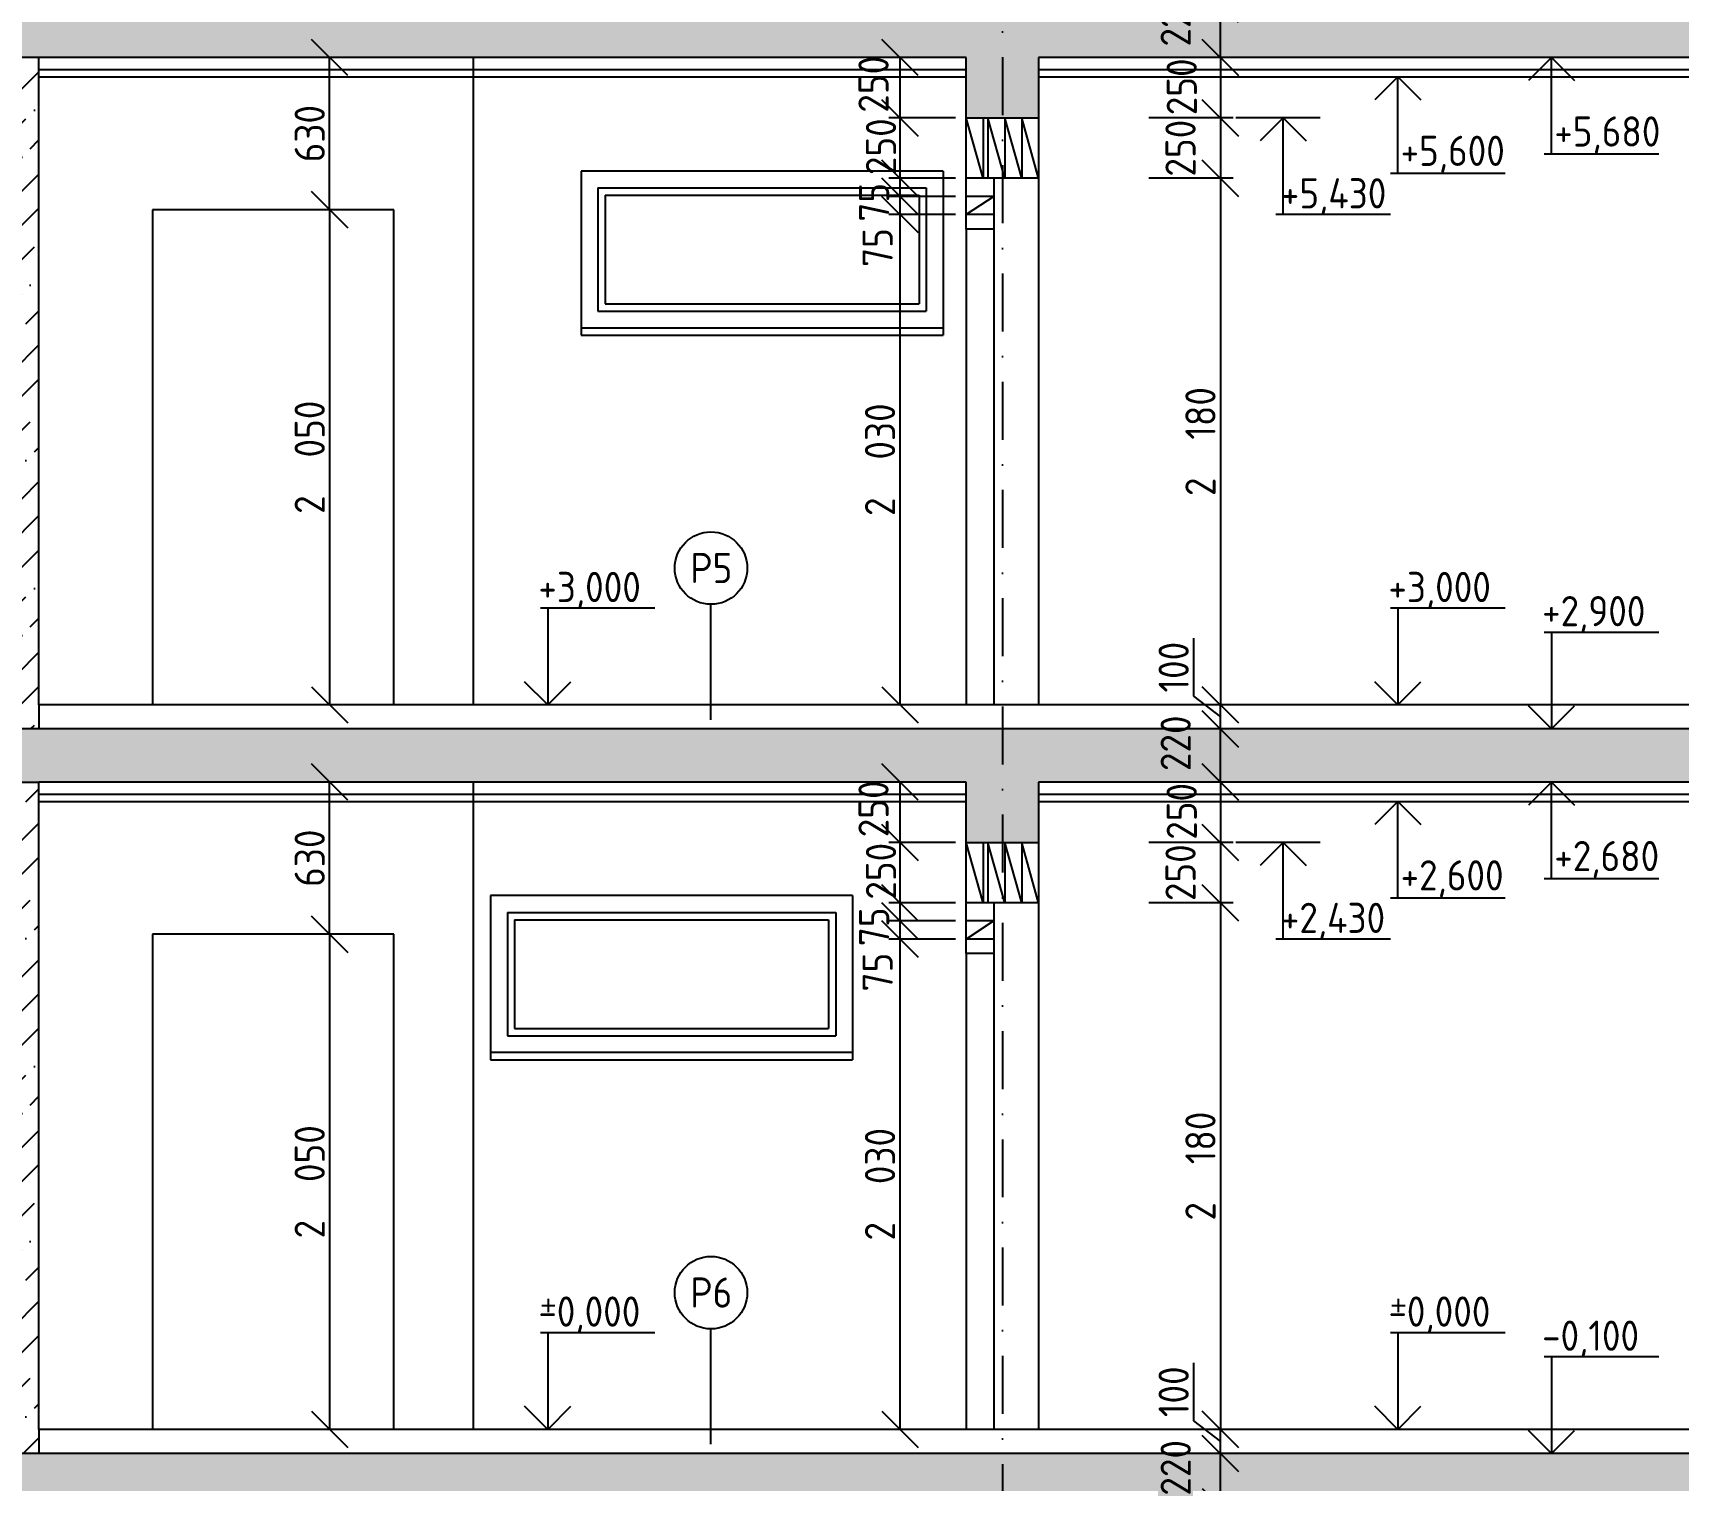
# Model space of a CAD drawing. Extents: x 3792242 to 5145247, y -1546315 to -1031918.
# Drawn here: x 3991557 to 3998371, y -1502340 to -1496348 of the extents above; entities that cross this region are included whole.
import ezdxf

# ---------------------------------------------------------------- set-up
doc = ezdxf.new("R2010")
doc.units = 0
doc.header["$MEASUREMENT"] = 0
doc.linetypes.add('BODKOCIARKOVANA_3', pattern=[5.6, 3, -1.3, 0, -1.3])
doc.layers.get('0').update_dxf_attribs({"linetype": 'CONTINUOUS'})
doc.layers.get('Defpoints').update_dxf_attribs({"color": 61, "linetype": 'CONTINUOUS'})
for name, color, linetype in [('DVERE', 45, 'CONTINUOUS'), ('KÓTY', 4, 'CONTINUOUS'), ('MÚRY', 1, 'CONTINUOUS'), ('OKNÁ', 143, 'CONTINUOUS'), ('osi', 253, 'CONTINUOUS'), ('POZEMOK', 7, 'CONTINUOUS'), ('TENKÁ', 7, 'CONTINUOUS'), ('šrafy-múry', 8, 'CONTINUOUS')]:
    doc.layers.add(name, color=color, linetype=linetype)
doc.styles.add('STYLE1', font='isocp.shx')
doc.dimstyles.new('STANDARD-50', dxfattribs={"dimtxt": 125, "dimasz": 150, "dimexe": 10, "dimexo": 200, "dimgap": 20, "dimtad": 1, "dimdsep": 46, "dimlunit": 6, "dimtxsty": 'STYLE1', "dimblk1": 'OBLIQUE', "dimblk2": 'OBLIQUE', "dimsah": 1, "dimcen": 2.5, "dimse1": 1, "dimse2": 1, "dimadec": 0, "dimazin": 0, "dimtfac": 1, "dimtmove": 1, "dimatfit": 3, "dimldrblk": 'OBLIQUE', "dimfxl": 1, "dimtolj": 1, "dimtzin": 0, "dimarcsym": 0})
pattern_1 = [(45, (139723.04, 33513.66), (53.0330086, 194.4543648), [250, -50, 0, -50])]
pattern_2 = [(45, (139723.04, 33563.66), (53.0330086, 194.4543648), [250, -50, 0, -50])]

# ---------------------------------------------------------------- blocks, each defined once
blk = doc.blocks.new('_OBLIQUE')
at = {"color": 0, "linetype": 'ByBlock'}
blk.add_line((-0.5, -0.5), (0.5, 0.5), dxfattribs=at)
blk = doc.blocks.new('*D39849')
at = {"layer": 'Defpoints', "color": 0}
for p in [(3996475, -1502230.1), (3996475, -1502230.1), (3996475, -1502450.1)]:
    blk.add_point(p, dxfattribs=at)
at = {"layer": 'KÓTY', "color": 0, "lineweight": -2, "ltscale": 0.25}
blk.add_line((3996475, -1502450.1), (3996475, -1502230.1), dxfattribs=at)
at = {"layer": 'KÓTY', "color": 0, "linetype": 'ByBlock', "lineweight": -2, "xscale": 150, "yscale": 150, "zscale": 150}
for p, rotation in [((3996475, -1502230.1), 90), ((3996475, -1502450.1), 270)]:
    blk.add_blockref('_OBLIQUE', p, dxfattribs=dict(at, rotation=rotation))
at = {"layer": 'KÓTY', "color": 0, "insert": (3996290, -1502289.4), "char_height": 125, "attachment_point": 5, "rotation": 90, "style": 'STYLE1'}
blk.add_mtext('\\A1;220', dxfattribs=at)
blk = doc.blocks.new('*D39850')
at = {"layer": 'Defpoints', "color": 0}
for p in [(3996475, -1502130.1), (3996475, -1502130.1), (3996475, -1502230.1)]:
    blk.add_point(p, dxfattribs=at)
at = {"layer": 'KÓTY', "color": 0, "lineweight": -2, "ltscale": 0.25}
for p, q in [((3996364, -1501854.2), (3996364, -1502094.3)), ((3996364, -1502094.3), (3996475, -1502180.1)), ((3996475, -1502230.1), (3996475, -1502130.1))]:
    blk.add_line(p, q, dxfattribs=at)
at = {"layer": 'KÓTY', "color": 0, "linetype": 'ByBlock', "lineweight": -2, "xscale": 150, "yscale": 150, "zscale": 150}
for p, rotation in [((3996475, -1502130.1), 90), ((3996475, -1502230.1), 270)]:
    blk.add_blockref('_OBLIQUE', p, dxfattribs=dict(at, rotation=rotation))
at = {"layer": 'KÓTY', "color": 0, "insert": (3996281.5, -1501974.3), "char_height": 125, "attachment_point": 5, "rotation": 90, "style": 'STYLE1'}
blk.add_mtext('\\A1;100', dxfattribs=at)
blk = doc.blocks.new('*D39853')
at = {"layer": 'Defpoints', "color": 0}
for p in [(3995722, -1499700.1), (3995722, -1499950.1), (3996475, -1499950.1)]:
    blk.add_point(p, dxfattribs=at)
at = {"layer": 'KÓTY', "color": 0, "lineweight": -2, "ltscale": 0.25}
blk.add_line((3996475, -1499700.1), (3996475, -1499950.1), dxfattribs=at)
at = {"layer": 'KÓTY', "color": 0, "linetype": 'ByBlock', "lineweight": -2, "xscale": 150, "yscale": 150, "zscale": 150}
for p, rotation in [((3996475, -1499700.1), 90), ((3996475, -1499950.1), 270)]:
    blk.add_blockref('_OBLIQUE', p, dxfattribs=dict(at, rotation=rotation))
at = {"layer": 'KÓTY', "color": 0, "insert": (3996310, -1499825.3), "char_height": 125, "attachment_point": 5, "rotation": 90, "style": 'STYLE1'}
blk.add_mtext('\\A1;250', dxfattribs=at)
blk = doc.blocks.new('*D39854')
at = {"layer": 'Defpoints', "color": 0}
for p in [(3995722, -1499450.1), (3995722, -1499700.1), (3996475, -1499700.1)]:
    blk.add_point(p, dxfattribs=at)
at = {"layer": 'KÓTY', "color": 0, "lineweight": -2, "ltscale": 0.25}
blk.add_line((3996475, -1499450.1), (3996475, -1499700.1), dxfattribs=at)
at = {"layer": 'KÓTY', "color": 0, "linetype": 'ByBlock', "lineweight": -2, "xscale": 150, "yscale": 150, "zscale": 150}
for p, rotation in [((3996475, -1499450.1), 90), ((3996475, -1499700.1), 270)]:
    blk.add_blockref('_OBLIQUE', p, dxfattribs=dict(at, rotation=rotation))
at = {"layer": 'KÓTY', "color": 0, "insert": (3996315, -1499571.3), "char_height": 125, "attachment_point": 5, "rotation": 90, "style": 'STYLE1'}
blk.add_mtext('\\A1;250', dxfattribs=at)
blk = doc.blocks.new('*D39855')
at = {"layer": 'Defpoints', "color": 0}
for p in [(3996475, -1499230.1), (3996475, -1499230.1), (3996475, -1499450.1)]:
    blk.add_point(p, dxfattribs=at)
at = {"layer": 'KÓTY', "color": 0, "lineweight": -2, "ltscale": 0.25}
blk.add_line((3996475, -1499450.1), (3996475, -1499230.1), dxfattribs=at)
at = {"layer": 'KÓTY', "color": 0, "linetype": 'ByBlock', "lineweight": -2, "xscale": 150, "yscale": 150, "zscale": 150}
for p, rotation in [((3996475, -1499230.1), 90), ((3996475, -1499450.1), 270)]:
    blk.add_blockref('_OBLIQUE', p, dxfattribs=dict(at, rotation=rotation))
at = {"layer": 'KÓTY', "color": 0, "insert": (3996290, -1499289.4), "char_height": 125, "attachment_point": 5, "rotation": 90, "style": 'STYLE1'}
blk.add_mtext('\\A1;220', dxfattribs=at)
blk = doc.blocks.new('*D39856')
at = {"layer": 'Defpoints', "color": 0}
for p in [(3996475, -1499130.1), (3996475, -1499130.1), (3996475, -1499230.1)]:
    blk.add_point(p, dxfattribs=at)
at = {"layer": 'KÓTY', "color": 0, "lineweight": -2, "ltscale": 0.25}
for p, q in [((3996364, -1498854.2), (3996364, -1499094.3)), ((3996364, -1499094.3), (3996475, -1499180.1)), ((3996475, -1499230.1), (3996475, -1499130.1))]:
    blk.add_line(p, q, dxfattribs=at)
at = {"layer": 'KÓTY', "color": 0, "linetype": 'ByBlock', "lineweight": -2, "xscale": 150, "yscale": 150, "zscale": 150}
for p, rotation in [((3996475, -1499130.1), 90), ((3996475, -1499230.1), 270)]:
    blk.add_blockref('_OBLIQUE', p, dxfattribs=dict(at, rotation=rotation))
at = {"layer": 'KÓTY', "color": 0, "insert": (3996281.5, -1498974.3), "char_height": 125, "attachment_point": 5, "rotation": 90, "style": 'STYLE1'}
blk.add_mtext('\\A1;100', dxfattribs=at)
blk = doc.blocks.new('*D39859')
at = {"layer": 'Defpoints', "color": 0}
for p in [(3995722, -1496700.1), (3995722, -1496950.1), (3996475, -1496950.1)]:
    blk.add_point(p, dxfattribs=at)
at = {"layer": 'KÓTY', "color": 0, "lineweight": -2, "ltscale": 0.25}
blk.add_line((3996475, -1496700.1), (3996475, -1496950.1), dxfattribs=at)
at = {"layer": 'KÓTY', "color": 0, "linetype": 'ByBlock', "lineweight": -2, "xscale": 150, "yscale": 150, "zscale": 150}
for p, rotation in [((3996475, -1496700.1), 90), ((3996475, -1496950.1), 270)]:
    blk.add_blockref('_OBLIQUE', p, dxfattribs=dict(at, rotation=rotation))
at = {"layer": 'KÓTY', "color": 0, "insert": (3996310, -1496825.3), "char_height": 125, "attachment_point": 5, "rotation": 90, "style": 'STYLE1'}
blk.add_mtext('\\A1;250', dxfattribs=at)
blk = doc.blocks.new('*D39860')
at = {"layer": 'Defpoints', "color": 0}
for p in [(3995722, -1496450.1), (3995722, -1496700.1), (3996475, -1496700.1)]:
    blk.add_point(p, dxfattribs=at)
at = {"layer": 'KÓTY', "color": 0, "lineweight": -2, "ltscale": 0.25}
blk.add_line((3996475, -1496450.1), (3996475, -1496700.1), dxfattribs=at)
at = {"layer": 'KÓTY', "color": 0, "linetype": 'ByBlock', "lineweight": -2, "xscale": 150, "yscale": 150, "zscale": 150}
for p, rotation in [((3996475, -1496450.1), 90), ((3996475, -1496700.1), 270)]:
    blk.add_blockref('_OBLIQUE', p, dxfattribs=dict(at, rotation=rotation))
at = {"layer": 'KÓTY', "color": 0, "insert": (3996315, -1496571.3), "char_height": 125, "attachment_point": 5, "rotation": 90, "style": 'STYLE1'}
blk.add_mtext('\\A1;250', dxfattribs=at)
blk = doc.blocks.new('*D39861')
at = {"layer": 'Defpoints', "color": 0}
for p in [(3996475, -1496230.1), (3996475, -1496230.1), (3996475, -1496450.1)]:
    blk.add_point(p, dxfattribs=at)
at = {"layer": 'KÓTY', "color": 0, "lineweight": -2, "ltscale": 0.25}
blk.add_line((3996475, -1496450.1), (3996475, -1496230.1), dxfattribs=at)
at = {"layer": 'KÓTY', "color": 0, "linetype": 'ByBlock', "lineweight": -2, "xscale": 150, "yscale": 150, "zscale": 150}
for p, rotation in [((3996475, -1496230.1), 90), ((3996475, -1496450.1), 270)]:
    blk.add_blockref('_OBLIQUE', p, dxfattribs=dict(at, rotation=rotation))
at = {"layer": 'KÓTY', "color": 0, "insert": (3996290, -1496289.4), "char_height": 125, "attachment_point": 5, "rotation": 90, "style": 'STYLE1'}
blk.add_mtext('\\A1;220', dxfattribs=at)
blk = doc.blocks.new('*D45335')
at = {"layer": 'Defpoints', "color": 0}
for p in [(3995722, -1496950.1), (3995722, -1499130.1), (3996475, -1499130.1)]:
    blk.add_point(p, dxfattribs=at)
at = {"layer": 'KÓTY', "color": 0, "lineweight": -2, "ltscale": 0.25}
blk.add_line((3996475, -1496950.1), (3996475, -1499130.1), dxfattribs=at)
at = {"layer": 'KÓTY', "color": 0, "linetype": 'ByBlock', "lineweight": -2, "xscale": 150, "yscale": 150, "zscale": 150}
for p, rotation in [((3996475, -1496950.1), 90), ((3996475, -1499130.1), 270)]:
    blk.add_blockref('_OBLIQUE', p, dxfattribs=dict(at, rotation=rotation))
at = {"layer": 'KÓTY', "color": 0, "insert": (3996392.5, -1498040.1), "char_height": 125, "attachment_point": 5, "rotation": 90, "style": 'STYLE1'}
blk.add_mtext('\\A1;2ﾠ180', dxfattribs=at)
blk = doc.blocks.new('*D45336')
at = {"layer": 'Defpoints', "color": 0}
for p in [(3995722, -1499950.1), (3995722, -1502130.1), (3996475, -1502130.1)]:
    blk.add_point(p, dxfattribs=at)
at = {"layer": 'KÓTY', "color": 0, "lineweight": -2, "ltscale": 0.25}
blk.add_line((3996475, -1499950.1), (3996475, -1502130.1), dxfattribs=at)
at = {"layer": 'KÓTY', "color": 0, "linetype": 'ByBlock', "lineweight": -2, "xscale": 150, "yscale": 150, "zscale": 150}
for p, rotation in [((3996475, -1499950.1), 90), ((3996475, -1502130.1), 270)]:
    blk.add_blockref('_OBLIQUE', p, dxfattribs=dict(at, rotation=rotation))
at = {"layer": 'KÓTY', "color": 0, "insert": (3996392.5, -1501040.1), "char_height": 125, "attachment_point": 5, "rotation": 90, "style": 'STYLE1'}
blk.add_mtext('\\A1;2ﾠ180', dxfattribs=at)
blk = doc.blocks.new('*D49796')
at = {"layer": 'Defpoints', "color": 0}
for p in [(3993052, -1497080.1), (3992786, -1499130.1), (3993052, -1499130.1)]:
    blk.add_point(p, dxfattribs=at)
at = {"layer": 'KÓTY', "color": 0, "lineweight": -2, "ltscale": 0.25}
blk.add_line((3992786, -1497080.1), (3992786, -1499130.1), dxfattribs=at)
at = {"layer": 'KÓTY', "color": 0, "linetype": 'ByBlock', "lineweight": -2, "xscale": 150, "yscale": 150, "zscale": 150}
for p, rotation in [((3992786, -1497080.1), 90), ((3992786, -1499130.1), 270)]:
    blk.add_blockref('_OBLIQUE', p, dxfattribs=dict(at, rotation=rotation))
at = {"layer": 'KÓTY', "color": 0, "insert": (3992703.5, -1498105.1), "char_height": 125, "attachment_point": 5, "rotation": 90, "style": 'STYLE1'}
blk.add_mtext('\\A1;2ﾠ050', dxfattribs=at)
blk = doc.blocks.new('*D49797')
at = {"layer": 'Defpoints', "color": 0}
for p in [(3993052, -1500080.1), (3992786, -1502130.1), (3993052, -1502130.1)]:
    blk.add_point(p, dxfattribs=at)
at = {"layer": 'KÓTY', "color": 0, "lineweight": -2, "ltscale": 0.25}
blk.add_line((3992786, -1500080.1), (3992786, -1502130.1), dxfattribs=at)
at = {"layer": 'KÓTY', "color": 0, "linetype": 'ByBlock', "lineweight": -2, "xscale": 150, "yscale": 150, "zscale": 150}
for p, rotation in [((3992786, -1500080.1), 90), ((3992786, -1502130.1), 270)]:
    blk.add_blockref('_OBLIQUE', p, dxfattribs=dict(at, rotation=rotation))
at = {"layer": 'KÓTY', "color": 0, "insert": (3992703.5, -1501105.1), "char_height": 125, "attachment_point": 5, "rotation": 90, "style": 'STYLE1'}
blk.add_mtext('\\A1;2ﾠ050', dxfattribs=at)
blk = doc.blocks.new('*D49800')
at = {"layer": 'Defpoints', "color": 0}
for p in [(3992786, -1499450.1), (3993052, -1499450.1), (3993052, -1500080.1)]:
    blk.add_point(p, dxfattribs=at)
at = {"layer": 'KÓTY', "color": 0, "lineweight": -2, "ltscale": 0.25}
blk.add_line((3992786, -1500080.1), (3992786, -1499450.1), dxfattribs=at)
at = {"layer": 'KÓTY', "color": 0, "linetype": 'ByBlock', "lineweight": -2, "xscale": 150, "yscale": 150, "zscale": 150}
for p, rotation in [((3992786, -1499450.1), 90), ((3992786, -1500080.1), 270)]:
    blk.add_blockref('_OBLIQUE', p, dxfattribs=dict(at, rotation=rotation))
at = {"layer": 'KÓTY', "color": 0, "insert": (3992703.5, -1499765.1), "char_height": 125, "attachment_point": 5, "rotation": 90, "style": 'STYLE1'}
blk.add_mtext('\\A1;630', dxfattribs=at)
blk = doc.blocks.new('*D49802')
at = {"layer": 'Defpoints', "color": 0}
for p in [(3992786, -1496450.1), (3993052, -1496450.1), (3993052, -1497080.1)]:
    blk.add_point(p, dxfattribs=at)
at = {"layer": 'KÓTY', "color": 0, "lineweight": -2, "ltscale": 0.25}
blk.add_line((3992786, -1497080.1), (3992786, -1496450.1), dxfattribs=at)
at = {"layer": 'KÓTY', "color": 0, "linetype": 'ByBlock', "lineweight": -2, "xscale": 150, "yscale": 150, "zscale": 150}
for p, rotation in [((3992786, -1496450.1), 90), ((3992786, -1497080.1), 270)]:
    blk.add_blockref('_OBLIQUE', p, dxfattribs=dict(at, rotation=rotation))
at = {"layer": 'KÓTY', "color": 0, "insert": (3992703.5, -1496765.1), "char_height": 125, "attachment_point": 5, "rotation": 90, "style": 'STYLE1'}
blk.add_mtext('\\A1;630', dxfattribs=at)
blk = doc.blocks.new('*D49811')
at = {"layer": 'Defpoints', "color": 0}
for p in [(3995422, -1500100.1), (3995148, -1502130.1), (3995422, -1502130.1)]:
    blk.add_point(p, dxfattribs=at)
at = {"layer": 'KÓTY', "color": 0, "lineweight": -2, "ltscale": 0.25}
blk.add_line((3995148, -1500100.1), (3995148, -1502130.1), dxfattribs=at)
at = {"layer": 'KÓTY', "color": 0, "linetype": 'ByBlock', "lineweight": -2, "xscale": 150, "yscale": 150, "zscale": 150}
for p, rotation in [((3995148, -1500100.1), 90), ((3995148, -1502130.1), 270)]:
    blk.add_blockref('_OBLIQUE', p, dxfattribs=dict(at, rotation=rotation))
at = {"layer": 'KÓTY', "color": 0, "insert": (3995065.5, -1501115.1), "char_height": 125, "attachment_point": 5, "rotation": 90, "style": 'STYLE1'}
blk.add_mtext('\\A1;2ﾠ030', dxfattribs=at)
blk = doc.blocks.new('*D49812')
at = {"layer": 'Defpoints', "color": 0}
for p in [(3995422, -1500025.1), (3995148, -1500100.1), (3995422, -1500100.1)]:
    blk.add_point(p, dxfattribs=at)
at = {"layer": 'KÓTY', "color": 0, "lineweight": -2, "ltscale": 0.25}
blk.add_line((3995148, -1500025.1), (3995148, -1500100.1), dxfattribs=at)
at = {"layer": 'KÓTY', "color": 0, "linetype": 'ByBlock', "lineweight": -2, "xscale": 150, "yscale": 150, "zscale": 150}
for p, rotation in [((3995148, -1500025.1), 90), ((3995148, -1500100.1), 270)]:
    blk.add_blockref('_OBLIQUE', p, dxfattribs=dict(at, rotation=rotation))
at = {"layer": 'KÓTY', "color": 0, "insert": (3995055.5, -1500236.8), "char_height": 125, "attachment_point": 5, "rotation": 90, "style": 'STYLE1'}
blk.add_mtext('\\A1;75', dxfattribs=at)
blk = doc.blocks.new('*D49813')
at = {"layer": 'Defpoints', "color": 0}
for p in [(3995422, -1499950.1), (3995148, -1500025.1), (3995422, -1500025.1)]:
    blk.add_point(p, dxfattribs=at)
at = {"layer": 'KÓTY', "color": 0, "lineweight": -2, "ltscale": 0.25}
blk.add_line((3995148, -1499950.1), (3995148, -1500025.1), dxfattribs=at)
at = {"layer": 'KÓTY', "color": 0, "linetype": 'ByBlock', "lineweight": -2, "xscale": 150, "yscale": 150, "zscale": 150}
for p, rotation in [((3995148, -1499950.1), 90), ((3995148, -1500025.1), 270)]:
    blk.add_blockref('_OBLIQUE', p, dxfattribs=dict(at, rotation=rotation))
at = {"layer": 'KÓTY', "color": 0, "insert": (3995041, -1500049.3), "char_height": 125, "attachment_point": 5, "rotation": 90, "style": 'STYLE1'}
blk.add_mtext('\\A1;75', dxfattribs=at)
blk = doc.blocks.new('*D49814')
at = {"layer": 'Defpoints', "color": 0}
for p in [(3995422, -1499700.1), (3995148, -1499950.1), (3995422, -1499950.1)]:
    blk.add_point(p, dxfattribs=at)
at = {"layer": 'KÓTY', "color": 0, "lineweight": -2, "ltscale": 0.25}
blk.add_line((3995148, -1499700.1), (3995148, -1499950.1), dxfattribs=at)
at = {"layer": 'KÓTY', "color": 0, "linetype": 'ByBlock', "lineweight": -2, "xscale": 150, "yscale": 150, "zscale": 150}
for p, rotation in [((3995148, -1499700.1), 90), ((3995148, -1499950.1), 270)]:
    blk.add_blockref('_OBLIQUE', p, dxfattribs=dict(at, rotation=rotation))
at = {"layer": 'KÓTY', "color": 0, "insert": (3995069.5, -1499819.3), "char_height": 125, "attachment_point": 5, "rotation": 90, "style": 'STYLE1'}
blk.add_mtext('\\A1;250', dxfattribs=at)
blk = doc.blocks.new('*D49815')
at = {"layer": 'Defpoints', "color": 0}
for p in [(3995422, -1499450.1), (3995148, -1499700.1), (3995422, -1499700.1)]:
    blk.add_point(p, dxfattribs=at)
at = {"layer": 'KÓTY', "color": 0, "lineweight": -2, "ltscale": 0.25}
blk.add_line((3995148, -1499450.1), (3995148, -1499700.1), dxfattribs=at)
at = {"layer": 'KÓTY', "color": 0, "linetype": 'ByBlock', "lineweight": -2, "xscale": 150, "yscale": 150, "zscale": 150}
for p, rotation in [((3995148, -1499450.1), 90), ((3995148, -1499700.1), 270)]:
    blk.add_blockref('_OBLIQUE', p, dxfattribs=dict(at, rotation=rotation))
at = {"layer": 'KÓTY', "color": 0, "insert": (3995038.5, -1499560.8), "char_height": 125, "attachment_point": 5, "rotation": 90, "style": 'STYLE1'}
blk.add_mtext('\\A1;250', dxfattribs=at)
blk = doc.blocks.new('*D49816')
at = {"layer": 'Defpoints', "color": 0}
for p in [(3995422, -1497100.1), (3995148, -1499130.1), (3995422, -1499130.1)]:
    blk.add_point(p, dxfattribs=at)
at = {"layer": 'KÓTY', "color": 0, "lineweight": -2, "ltscale": 0.25}
blk.add_line((3995148, -1497100.1), (3995148, -1499130.1), dxfattribs=at)
at = {"layer": 'KÓTY', "color": 0, "linetype": 'ByBlock', "lineweight": -2, "xscale": 150, "yscale": 150, "zscale": 150}
for p, rotation in [((3995148, -1497100.1), 90), ((3995148, -1499130.1), 270)]:
    blk.add_blockref('_OBLIQUE', p, dxfattribs=dict(at, rotation=rotation))
at = {"layer": 'KÓTY', "color": 0, "insert": (3995065.5, -1498115.1), "char_height": 125, "attachment_point": 5, "rotation": 90, "style": 'STYLE1'}
blk.add_mtext('\\A1;2ﾠ030', dxfattribs=at)
blk = doc.blocks.new('*D49817')
at = {"layer": 'Defpoints', "color": 0}
for p in [(3995422, -1497025.1), (3995148, -1497100.1), (3995422, -1497100.1)]:
    blk.add_point(p, dxfattribs=at)
at = {"layer": 'KÓTY', "color": 0, "lineweight": -2, "ltscale": 0.25}
blk.add_line((3995148, -1497025.1), (3995148, -1497100.1), dxfattribs=at)
at = {"layer": 'KÓTY', "color": 0, "linetype": 'ByBlock', "lineweight": -2, "xscale": 150, "yscale": 150, "zscale": 150}
for p, rotation in [((3995148, -1497025.1), 90), ((3995148, -1497100.1), 270)]:
    blk.add_blockref('_OBLIQUE', p, dxfattribs=dict(at, rotation=rotation))
at = {"layer": 'KÓTY', "color": 0, "insert": (3995055.5, -1497236.8), "char_height": 125, "attachment_point": 5, "rotation": 90, "style": 'STYLE1'}
blk.add_mtext('\\A1;75', dxfattribs=at)
blk = doc.blocks.new('*D49818')
at = {"layer": 'Defpoints', "color": 0}
for p in [(3995422, -1496950.1), (3995148, -1497025.1), (3995422, -1497025.1)]:
    blk.add_point(p, dxfattribs=at)
at = {"layer": 'KÓTY', "color": 0, "lineweight": -2, "ltscale": 0.25}
blk.add_line((3995148, -1496950.1), (3995148, -1497025.1), dxfattribs=at)
at = {"layer": 'KÓTY', "color": 0, "linetype": 'ByBlock', "lineweight": -2, "xscale": 150, "yscale": 150, "zscale": 150}
for p, rotation in [((3995148, -1496950.1), 90), ((3995148, -1497025.1), 270)]:
    blk.add_blockref('_OBLIQUE', p, dxfattribs=dict(at, rotation=rotation))
at = {"layer": 'KÓTY', "color": 0, "insert": (3995041, -1497049.3), "char_height": 125, "attachment_point": 5, "rotation": 90, "style": 'STYLE1'}
blk.add_mtext('\\A1;75', dxfattribs=at)
blk = doc.blocks.new('*D49819')
at = {"layer": 'Defpoints', "color": 0}
for p in [(3995422, -1496700.1), (3995148, -1496950.1), (3995422, -1496950.1)]:
    blk.add_point(p, dxfattribs=at)
at = {"layer": 'KÓTY', "color": 0, "lineweight": -2, "ltscale": 0.25}
blk.add_line((3995148, -1496700.1), (3995148, -1496950.1), dxfattribs=at)
at = {"layer": 'KÓTY', "color": 0, "linetype": 'ByBlock', "lineweight": -2, "xscale": 150, "yscale": 150, "zscale": 150}
for p, rotation in [((3995148, -1496700.1), 90), ((3995148, -1496950.1), 270)]:
    blk.add_blockref('_OBLIQUE', p, dxfattribs=dict(at, rotation=rotation))
at = {"layer": 'KÓTY', "color": 0, "insert": (3995069.5, -1496819.3), "char_height": 125, "attachment_point": 5, "rotation": 90, "style": 'STYLE1'}
blk.add_mtext('\\A1;250', dxfattribs=at)
blk = doc.blocks.new('*D49820')
at = {"layer": 'Defpoints', "color": 0}
for p in [(3995422, -1496450.1), (3995148, -1496700.1), (3995422, -1496700.1)]:
    blk.add_point(p, dxfattribs=at)
at = {"layer": 'KÓTY', "color": 0, "lineweight": -2, "ltscale": 0.25}
blk.add_line((3995148, -1496450.1), (3995148, -1496700.1), dxfattribs=at)
at = {"layer": 'KÓTY', "color": 0, "linetype": 'ByBlock', "lineweight": -2, "xscale": 150, "yscale": 150, "zscale": 150}
for p, rotation in [((3995148, -1496450.1), 90), ((3995148, -1496700.1), 270)]:
    blk.add_blockref('_OBLIQUE', p, dxfattribs=dict(at, rotation=rotation))
at = {"layer": 'KÓTY', "color": 0, "insert": (3995038.5, -1496560.8), "char_height": 125, "attachment_point": 5, "rotation": 90, "style": 'STYLE1'}
blk.add_mtext('\\A1;250', dxfattribs=at)

msp = doc.modelspace()

# ---------------------------------------------------------------- hatches: boundary and pattern name
at = {"layer": 'šrafy-múry'}
h = msp.add_hatch(dxfattribs=at)
h.set_pattern_fill('ANSI36', color=253, scale=800, angle=360)
h.set_pattern_definition(pattern_1)
h.paths.add_polyline_path([(3989082.044, -1496230.108), (3983657.044, -1496230.108), (3983657.044, -1496450.108), (3983737.044, -1496450.108), (3988782.044, -1496450.108), (3988782.044, -1496700.108), (3989082.044, -1496700.108), (3989082.044, -1496450.108)])
h.paths.add_polyline_path([(3995422.044, -1496700.108), (3995722.044, -1496700.108), (3995722.044, -1496450.108), (4002062.044, -1496450.108), (4002062.044, -1496700.108), (4002362.044, -1496700.108), (4002362.044, -1496450.108), (4005472.044, -1496450.108), (4005587.044, -1496450.108), (4008702.044, -1496450.108), (4008702.044, -1496700.108), (4008952.044, -1496700.108), (4008952.044, -1496230.108), (3991382.044, -1496230.108), (3991382.044, -1496450.108), (3995422.044, -1496450.108)])
h = msp.add_hatch(dxfattribs=at)
h.set_pattern_fill('ANSI36', color=253, scale=800, angle=360)
h.set_pattern_definition(pattern_2)
h.paths.add_polyline_path([(3991382.044, -1497541.873), (3991382.044, -1499130.108), (3991382.044, -1499230.108), (3991582.044, -1499230.108), (3991582.044, -1499130.108), (3991582.044, -1496450.108), (3991382.044, -1496450.108)])
h = msp.add_hatch(dxfattribs=at)
h.set_pattern_fill('ANSI36', color=253, scale=800, angle=360)
h.set_pattern_definition(pattern_1)
h.paths.add_polyline_path([(3995422.044, -1499700.108), (3995722.044, -1499700.108), (3995722.044, -1499450.108), (4002062.044, -1499450.108), (4002062.044, -1499700.108), (4002362.044, -1499700.108), (4002362.044, -1499450.108), (4005472.044, -1499450.108), (4005587.044, -1499450.108), (4008702.044, -1499450.108), (4008702.044, -1499700.108), (4008952.044, -1499700.108), (4008952.044, -1499230.108), (3991382.044, -1499230.108), (3991382.044, -1499450.108), (3995422.044, -1499450.108)])
h.paths.add_polyline_path([(3989082.044, -1499230.108), (3983657.044, -1499230.108), (3983657.044, -1499450.108), (3983737.044, -1499450.108), (3988782.044, -1499450.108), (3988782.044, -1499700.108), (3989082.044, -1499700.108), (3989082.044, -1499450.108)])
h = msp.add_hatch(dxfattribs=at)
h.set_pattern_fill('ANSI36', color=253, scale=800, angle=360)
h.set_pattern_definition(pattern_2)
h.paths.add_polyline_path([(3991382.044, -1499450.108), (3991382.044, -1502130.108), (3991382.044, -1502230.108), (3991582.044, -1502230.108), (3991582.044, -1502130.108), (3991582.044, -1499450.108)])
h = msp.add_hatch(dxfattribs=at)
h.set_pattern_fill('ANSI36', color=253, scale=800, angle=360)
h.set_pattern_definition([(45, (139723.04, 33513.66), (53.0330086, 194.4543648), [250, -50, 0, -50])])
h.paths.add_polyline_path([(4001987.044, -1502450.108), (4001987.044, -1502650.108), (4001987.044, -1503050.108), (4002062.044, -1503050.108), (4002362.044, -1503050.108), (4002437.044, -1503050.108), (4002437.044, -1502650.108), (4002437.044, -1502450.108), (4008602.044, -1502450.108), (4008602.044, -1502650.108), (4008602.044, -1503050.108), (4008702.044, -1503050.108), (4008952.044, -1503050.108), (4008952.044, -1502230.108), (4008702.044, -1502230.108), (4005587.044, -1502230.108), (4005472.044, -1502230.108), (4002362.044, -1502230.108), (4002062.044, -1502230.108), (3999287.044, -1502230.108), (3999172.044, -1502230.108), (3997846.003, -1502230.108), (3991582.044, -1502230.108), (3991382.044, -1502230.108), (3991382.044, -1502700.108), (3991582.044, -1502700.108), (3991582.044, -1502450.108), (3993182.044, -1502450.108), (3993252.044, -1502450.108), (3993382.044, -1502450.108), (3995422.044, -1502450.108), (3995722.044, -1502450.108), (3997846.003, -1502450.108)])
h.paths.add_polyline_path([(3996165.044, -1502433.157), (3996165.044, -1502145.559), (3996415.044, -1502145.559), (3996415.044, -1502433.157)], flags=9)
h.paths.add_polyline_path([(4002593.044, -1502419.137), (4002593.044, -1502131.539), (4002843.044, -1502131.539), (4002843.044, -1502419.137)], flags=9)

# ---------------------------------------------------------------- linework, layer by layer
at = {"layer": 'DVERE'}
for p, q in [((3995422.044, -1497160.108), (3995422.044, -1499130.108)), ((3995537.044, -1497160.108), (3995537.044, -1499130.108)), ((3995422.044, -1500160.108), (3995422.044, -1502130.108)), ((3995537.044, -1500160.108), (3995537.044, -1502130.108))]:
    msp.add_line(p, q, dxfattribs=at)
at = {"layer": 'KÓTY', "ltscale": 0.25}
for p, q in [((3995377.544, -1496700.108), (3995102.446, -1496700.108)), ((3996528.446, -1496700.108), (3996178.446, -1496700.108)), ((3996888.624, -1496700.108), (3996538.624, -1496700.108)), ((3995377.544, -1496950.108), (3995102.446, -1496950.108)), ((3996528.446, -1496950.108), (3996178.446, -1496950.108)), ((3995377.544, -1497025.108), (3995102.446, -1497025.108)), ((3995377.544, -1497100.108), (3995102.446, -1497100.108)), ((3995377.544, -1499700.108), (3995102.446, -1499700.108)), ((3996528.446, -1499700.108), (3996178.446, -1499700.108)), ((3996888.624, -1499700.108), (3996538.624, -1499700.108)), ((3995377.544, -1499950.108), (3995102.446, -1499950.108)), ((3996528.446, -1499950.108), (3996178.446, -1499950.108)), ((3995377.544, -1500025.108), (3995102.446, -1500025.108)), ((3995377.544, -1500100.108), (3995102.446, -1500100.108))]:
    msp.add_line(p, q, dxfattribs=at)
at = {"layer": 'MÚRY'}
for p, q in [((3995422.044, -1496450.108), (3991582.044, -1496450.108)), ((3991582.044, -1499130.108), (3991582.044, -1496450.108)), ((3995422.044, -1497160.108), (3995422.044, -1496450.108)), ((3995722.044, -1496450.108), (3995722.044, -1497015.108)), ((3999172.044, -1496450.108), (3995722.044, -1496450.108)), ((3995722.044, -1496950.108), (3995537.044, -1496950.108)), ((3995537.044, -1496950.108), (3995537.044, -1497160.108)), ((3995537.044, -1497160.108), (3995422.044, -1497160.108)), ((3999172.044, -1499130.108), (3991582.044, -1499130.108)), ((3999172.044, -1499130.108), (3991582.044, -1499130.108)), ((3995422.044, -1499450.108), (3991582.044, -1499450.108)), ((3991582.044, -1502130.108), (3991582.044, -1499450.108)), ((3995422.044, -1500160.108), (3995422.044, -1499450.108)), ((3995722.044, -1499450.108), (3995722.044, -1500015.108)), ((3999172.044, -1499450.108), (3995722.044, -1499450.108)), ((3995722.044, -1499950.108), (3995537.044, -1499950.108)), ((3995537.044, -1499950.108), (3995537.044, -1500160.108)), ((3995537.044, -1500160.108), (3995422.044, -1500160.108)), ((3999172.044, -1502130.108), (3991582.044, -1502130.108)), ((3999172.044, -1502130.108), (3991582.044, -1502130.108))]:
    msp.add_line(p, q, dxfattribs=at)
at = {"layer": 'OKNÁ', "ltscale": 0.25}
for p, q in [((3993927.044, -1497020.108), (3993927.044, -1497470.108)), ((3993927.044, -1497020.108), (3995227.044, -1497020.108)), ((3995227.044, -1497020.108), (3995227.044, -1497470.108)), ((3993927.044, -1497470.108), (3995227.044, -1497470.108)), ((3994365.346, -1499191.676), (3994365.346, -1498714)), ((3993552.044, -1500020.108), (3993552.044, -1500470.108)), ((3993552.044, -1500020.108), (3994852.044, -1500020.108)), ((3994852.044, -1500020.108), (3994852.044, -1500470.108)), ((3993552.044, -1500470.108), (3994852.044, -1500470.108)), ((3994365.346, -1502191.676), (3994365.346, -1501714))]:
    msp.add_line(p, q, dxfattribs=at)
for centre in [(3994365.346, -1498564), (3994365.346, -1501564)]:
    msp.add_circle(centre, 150, dxfattribs=at)
at = {"layer": 'osi', "linetype": 'BODKOCIARKOVANA_3', "ltscale": 80}
msp.add_line((3995572.044, -1487486.244), (3995572.044, -1507826.838), dxfattribs=at)
at = {"layer": 'POZEMOK'}
for p, q in [((3993827.044, -1496920.108), (3993827.044, -1497600.108)), ((3995327.044, -1496920.108), (3993827.044, -1496920.108)), ((3995327.044, -1496920.108), (3995327.044, -1497600.108)), ((3993897.044, -1496990.108), (3993897.044, -1497500.108)), ((3993897.044, -1496990.108), (3995257.044, -1496990.108)), ((3995257.044, -1496990.108), (3995257.044, -1497500.108)), ((3993897.044, -1497500.108), (3995257.044, -1497500.108)), ((3995327.044, -1497570.108), (3993827.044, -1497570.108)), ((3993827.044, -1497600.108), (3995327.044, -1497600.108)), ((3993452.044, -1499920.108), (3993452.044, -1500600.108)), ((3994952.044, -1499920.108), (3993452.044, -1499920.108)), ((3994952.044, -1499920.108), (3994952.044, -1500600.108)), ((3993522.044, -1499990.108), (3993522.044, -1500500.108)), ((3993522.044, -1499990.108), (3994882.044, -1499990.108)), ((3994882.044, -1499990.108), (3994882.044, -1500500.108)), ((3993522.044, -1500500.108), (3994882.044, -1500500.108)), ((3994952.044, -1500570.108), (3993452.044, -1500570.108)), ((3993452.044, -1500600.108), (3994952.044, -1500600.108))]:
    msp.add_line(p, q, dxfattribs=at)
at = {"layer": 'TENKÁ'}
for p, q in [((3991582.044, -1496450.108), (3991382.044, -1496450.108)), ((3993382.044, -1499130.108), (3993382.044, -1496450.108)), ((3991582.044, -1496500.108), (3995422.044, -1496500.108)), ((3991582.044, -1496530.108), (3995422.044, -1496530.108)), ((3995722.044, -1496500.108), (3999172.044, -1496500.108)), ((3995722.044, -1496530.108), (3999172.044, -1496530.108)), ((3995422.044, -1496700.108), (3995722.044, -1496700.108)), ((3995422.044, -1496700.108), (3995722.044, -1496700.108)), ((3995492.044, -1496950.108), (3995422.044, -1496700.108)), ((3995492.044, -1496700.108), (3995492.044, -1496950.108)), ((3995512.044, -1496700.108), (3995512.044, -1496950.108)), ((3995582.044, -1496950.108), (3995512.044, -1496700.108)), ((3995582.044, -1496700.108), (3995582.044, -1496950.108)), ((3995652.044, -1496950.108), (3995582.044, -1496700.108)), ((3995652.044, -1496700.108), (3995652.044, -1496950.108)), ((3995722.044, -1496950.108), (3995652.044, -1496700.108)), ((3995537.044, -1496950.108), (3995422.044, -1496950.108)), ((3995722.044, -1496950.108), (3995722.044, -1499130.108)), ((3993052.044, -1497080.108), (3992052.044, -1497080.108)), ((3992052.044, -1497080.108), (3992052.044, -1499130.108)), ((3993052.044, -1499130.108), (3993052.044, -1497080.108)), ((3995537.044, -1497025.108), (3995422.044, -1497025.108)), ((3995537.044, -1497025.108), (3995422.044, -1497100.108)), ((3995537.044, -1497100.108), (3995422.044, -1497100.108)), ((3991582.044, -1499130.108), (3991582.044, -1499230.108)), ((4008952.044, -1499230.108), (3991382.044, -1499230.108)), ((3991382.044, -1499450.108), (3991582.044, -1499450.108)), ((3993382.044, -1502130.108), (3993382.044, -1499450.108)), ((3991582.044, -1499500.108), (3995422.044, -1499500.108)), ((3991582.044, -1499530.108), (3995422.044, -1499530.108)), ((3995722.044, -1499500.108), (3999172.044, -1499500.108)), ((3995722.044, -1499530.108), (3999172.044, -1499530.108)), ((3995422.044, -1499700.108), (3995722.044, -1499700.108)), ((3995422.044, -1499700.108), (3995722.044, -1499700.108)), ((3995492.044, -1499950.108), (3995422.044, -1499700.108)), ((3995492.044, -1499700.108), (3995492.044, -1499950.108)), ((3995512.044, -1499700.108), (3995512.044, -1499950.108)), ((3995582.044, -1499950.108), (3995512.044, -1499700.108)), ((3995582.044, -1499700.108), (3995582.044, -1499950.108)), ((3995652.044, -1499950.108), (3995582.044, -1499700.108)), ((3995652.044, -1499700.108), (3995652.044, -1499950.108)), ((3995722.044, -1499950.108), (3995652.044, -1499700.108)), ((3995537.044, -1499950.108), (3995422.044, -1499950.108)), ((3995722.044, -1499950.108), (3995722.044, -1502130.108)), ((3995537.044, -1500025.108), (3995422.044, -1500025.108)), ((3995537.044, -1500025.108), (3995422.044, -1500100.108)), ((3993052.044, -1500080.108), (3992052.044, -1500080.108)), ((3992052.044, -1500080.108), (3992052.044, -1502130.108)), ((3993052.044, -1502130.108), (3993052.044, -1500080.108)), ((3995537.044, -1500100.108), (3995422.044, -1500100.108)), ((3991582.044, -1502130.108), (3991582.044, -1502230.108)), ((4008952.044, -1502230.108), (3991382.044, -1502230.108))]:
    msp.add_line(p, q, dxfattribs=at)
at = {"layer": 'TENKÁ', "linetype": 'ByBlock', "ltscale": 0.25}
for p, q in [((3997846.003, -1496450.108), (3997750.544, -1496545.568)), ((3997846.003, -1496450.108), (3997941.462, -1496545.568)), ((3997846.003, -1496850.108), (3997846.003, -1496450.108)), ((3997209.503, -1496530.108), (3997114.044, -1496625.568)), ((3997209.503, -1496530.108), (3997304.962, -1496625.568)), ((3997209.503, -1496930.108), (3997209.503, -1496530.108)), ((3996734.681, -1496700.108), (3996639.221, -1496795.568)), ((3996734.681, -1496700.108), (3996830.14, -1496795.568)), ((3996734.681, -1497100.108), (3996734.681, -1496700.108)), ((3998290.308, -1496850.108), (3997816.409, -1496850.108)), ((3997653.808, -1496930.108), (3997179.909, -1496930.108)), ((3997178.986, -1497100.108), (3996705.087, -1497100.108)), ((3994133.308, -1498730.108), (3993659.409, -1498730.108)), ((3993689.003, -1498730.108), (3993689.003, -1499130.108)), ((3997653.808, -1498730.108), (3997179.909, -1498730.108)), ((3997209.503, -1498730.108), (3997209.503, -1499130.108)), ((3998290.308, -1498830.108), (3997816.409, -1498830.108)), ((3997846.003, -1498830.108), (3997846.003, -1499230.108)), ((3993689.003, -1499130.108), (3993593.544, -1499034.649)), ((3993689.003, -1499130.108), (3993784.462, -1499034.649)), ((3997209.503, -1499130.108), (3997114.044, -1499034.649)), ((3997209.503, -1499130.108), (3997304.962, -1499034.649)), ((3997846.003, -1499230.108), (3997750.544, -1499134.649)), ((3997846.003, -1499230.108), (3997941.462, -1499134.649)), ((3997846.003, -1499450.108), (3997750.544, -1499545.568)), ((3997846.003, -1499450.108), (3997941.462, -1499545.568)), ((3997846.003, -1499850.108), (3997846.003, -1499450.108)), ((3997209.503, -1499530.108), (3997114.044, -1499625.568)), ((3997209.503, -1499530.108), (3997304.962, -1499625.568)), ((3997209.503, -1499930.108), (3997209.503, -1499530.108)), ((3996734.681, -1499700.108), (3996639.221, -1499795.568)), ((3996734.681, -1499700.108), (3996830.14, -1499795.568)), ((3996734.681, -1500100.108), (3996734.681, -1499700.108)), ((3998290.308, -1499850.108), (3997816.409, -1499850.108)), ((3997653.808, -1499930.108), (3997179.909, -1499930.108)), ((3997178.986, -1500100.108), (3996705.087, -1500100.108)), ((3993664.826, -1501617.353), (3993719.124, -1501617.353)), ((3993691.975, -1501644.502), (3993691.975, -1501590.204)), ((3997185.326, -1501617.353), (3997239.624, -1501617.353)), ((3997212.475, -1501644.502), (3997212.475, -1501590.204)), ((3994133.308, -1501730.108), (3993659.409, -1501730.108)), ((3993689.003, -1501730.108), (3993689.003, -1502130.108)), ((3997653.808, -1501730.108), (3997179.909, -1501730.108)), ((3997209.503, -1501730.108), (3997209.503, -1502130.108)), ((3998290.308, -1501830.108), (3997816.409, -1501830.108)), ((3997846.003, -1501830.108), (3997846.003, -1502230.108)), ((3993689.003, -1502130.108), (3993593.544, -1502034.649)), ((3993689.003, -1502130.108), (3993784.462, -1502034.649)), ((3997209.503, -1502130.108), (3997114.044, -1502034.649)), ((3997209.503, -1502130.108), (3997304.962, -1502034.649)), ((3997846.003, -1502230.108), (3997750.544, -1502134.649)), ((3997846.003, -1502230.108), (3997941.462, -1502134.649))]:
    msp.add_line(p, q, dxfattribs=at)

# ---------------------------------------------------------------- texts
at = {"layer": 'TENKÁ', "ltscale": 0.25, "style": 'STYLE1'}
for s, p in [('+5,680', (3997857.846, -1496818.782)), ('+5,600', (3997221.346, -1496898.782)), ('+5,430', (3996725.617, -1497074.782)), ('P5', (3994279.541, -1498626.178)), ('+3,000', (3993650.346, -1498704.782)), ('+3,000', (3997170.846, -1498704.782)), ('+2,900', (3997807.346, -1498804.782)), ('+2,680', (3997857.846, -1499818.782)), ('+2,600', (3997221.346, -1499898.782)), ('+2,430', (3996725.617, -1500074.782)), ('P6', (3994279.541, -1501626.178)), ('-0,000', (3993650.346, -1501704.782)), ('-0,000', (3997170.846, -1501704.782)), ('-0,100', (3997807.346, -1501804.782))]:
    msp.add_text(s, height=125, dxfattribs=at).set_placement(p)

# ---------------------------------------------------------------- dimensions: what is measured, and where the dimension line sits
at = {"layer": 'KÓTY', "ltscale": 0.25}
for base, p1, p2, picture, middle in [((3996475.044, -1496230.108), (3996475.044, -1496450.108), (3996475.044, -1496230.108), '*D39861', (3996290.044, -1496289.358)), ((3992786.044, -1496450.108), (3993052.044, -1497080.108), (3993052.044, -1496450.108), '*D49802', (3992703.544, -1496765.108)), ((3996475.044, -1499130.108), (3995722.044, -1496950.108), (3995722.044, -1499130.108), '*D45335', (3996392.501, -1498040.108)), ((3992786.044, -1499130.108), (3993052.044, -1497080.108), (3993052.044, -1499130.108), '*D49796', (3992703.501, -1498105.108)), ((3995148.044, -1499130.108), (3995422.044, -1497100.108), (3995422.044, -1499130.108), '*D49816', (3995065.501, -1498115.108)), ((3996475.044, -1499230.108), (3996475.044, -1499450.108), (3996475.044, -1499230.108), '*D39855', (3996290.044, -1499289.358)), ((3992786.044, -1499450.108), (3993052.044, -1500080.108), (3993052.044, -1499450.108), '*D49800', (3992703.544, -1499765.108)), ((3996475.044, -1502130.108), (3995722.044, -1499950.108), (3995722.044, -1502130.108), '*D45336', (3996392.501, -1501040.108)), ((3992786.044, -1502130.108), (3993052.044, -1500080.108), (3993052.044, -1502130.108), '*D49797', (3992703.501, -1501105.108)), ((3995148.044, -1502130.108), (3995422.044, -1500100.108), (3995422.044, -1502130.108), '*D49811', (3995065.501, -1501115.108)), ((3996475.044, -1502230.108), (3996475.044, -1502450.108), (3996475.044, -1502230.108), '*D39849', (3996290.044, -1502289.358))]:
    dim = msp.add_linear_dim(base=base, p1=p1, p2=p2, angle=90, dimstyle='STANDARD-50', override={"dimtxsty": 'STYLE1', "dimldrblk": 'OBLIQUE'}, dxfattribs=at)
    dim.commit()
    dim.dimension.update_dxf_attribs({"geometry": picture, "text_midpoint": middle})
for base, p1, p2, picture, middle in [((3995148.044, -1496700.108), (3995422.044, -1496450.108), (3995422.044, -1496700.108), '*D49820', (3995121.044, -1496560.838)), ((3996475.044, -1496700.108), (3995722.044, -1496450.108), (3995722.044, -1496700.108), '*D39860', (3996397.544, -1496571.338)), ((3995148.044, -1496950.108), (3995422.044, -1496700.108), (3995422.044, -1496950.108), '*D49819', (3995152.044, -1496819.338)), ((3996475.044, -1496950.108), (3995722.044, -1496700.108), (3995722.044, -1496950.108), '*D39859', (3996392.544, -1496825.338)), ((3995148.044, -1497025.108), (3995422.044, -1496950.108), (3995422.044, -1497025.108), '*D49818', (3995123.544, -1497049.338)), ((3995148.044, -1497100.108), (3995422.044, -1497025.108), (3995422.044, -1497100.108), '*D49817', (3995138.044, -1497236.838)), ((3996475.044, -1499130.108), (3996475.044, -1499230.108), (3996475.044, -1499130.108), '*D39856', (3996364.044, -1499074.338)), ((3995148.044, -1499700.108), (3995422.044, -1499450.108), (3995422.044, -1499700.108), '*D49815', (3995121.044, -1499560.838)), ((3996475.044, -1499700.108), (3995722.044, -1499450.108), (3995722.044, -1499700.108), '*D39854', (3996397.544, -1499571.338)), ((3995148.044, -1499950.108), (3995422.044, -1499700.108), (3995422.044, -1499950.108), '*D49814', (3995152.044, -1499819.338)), ((3996475.044, -1499950.108), (3995722.044, -1499700.108), (3995722.044, -1499950.108), '*D39853', (3996392.544, -1499825.338)), ((3995148.044, -1500025.108), (3995422.044, -1499950.108), (3995422.044, -1500025.108), '*D49813', (3995123.544, -1500049.338)), ((3995148.044, -1500100.108), (3995422.044, -1500025.108), (3995422.044, -1500100.108), '*D49812', (3995138.044, -1500236.838)), ((3996475.044, -1502130.108), (3996475.044, -1502230.108), (3996475.044, -1502130.108), '*D39850', (3996364.044, -1502074.338))]:
    dim = msp.add_linear_dim(base=base, p1=p1, p2=p2, angle=90, dimstyle='STANDARD-50', override={"dimtxsty": 'STYLE1', "dimldrblk": 'OBLIQUE'}, dxfattribs=at)
    dim.commit()
    dim.dimension.update_dxf_attribs({"geometry": picture, "text_midpoint": middle, "dimtype": 160})

doc.saveas('drawing.dxf')
